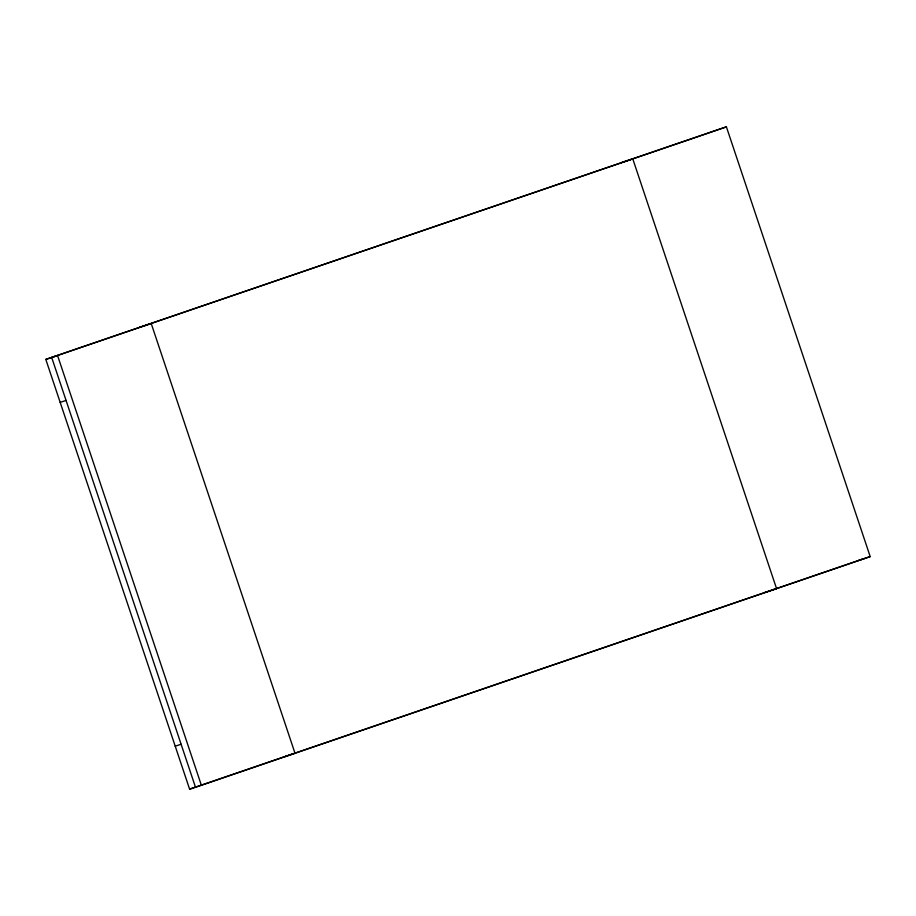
<?xml version="1.0" encoding="UTF-8"?>
<svg xmlns="http://www.w3.org/2000/svg" width="916" height="916" viewBox="0 0 916 916"><rect width="100%" height="100%" fill="white"/><g stroke="black" fill="none" stroke-linecap="round" stroke-linejoin="round"><path stroke-width="1.37" d="M45.8 359.404L726.399 126.843L870.2 556.596L201.371 785.275L189.601 789.157L45.8 359.404L57.571 355.522L201.371 785.275M726.399 126.843L51.685 357.458L195.486 787.222M189.601 789.157L864.315 558.542M620.991 162.739L632.773 158.857L776.562 588.61L764.791 592.503M139.438 327.39L151.209 323.497L295.009 753.261L283.227 757.143M60.181 402.376L66.067 400.429M175.219 746.185L181.105 744.239M858.429 560.477L870.2 556.596"/></g></svg>
